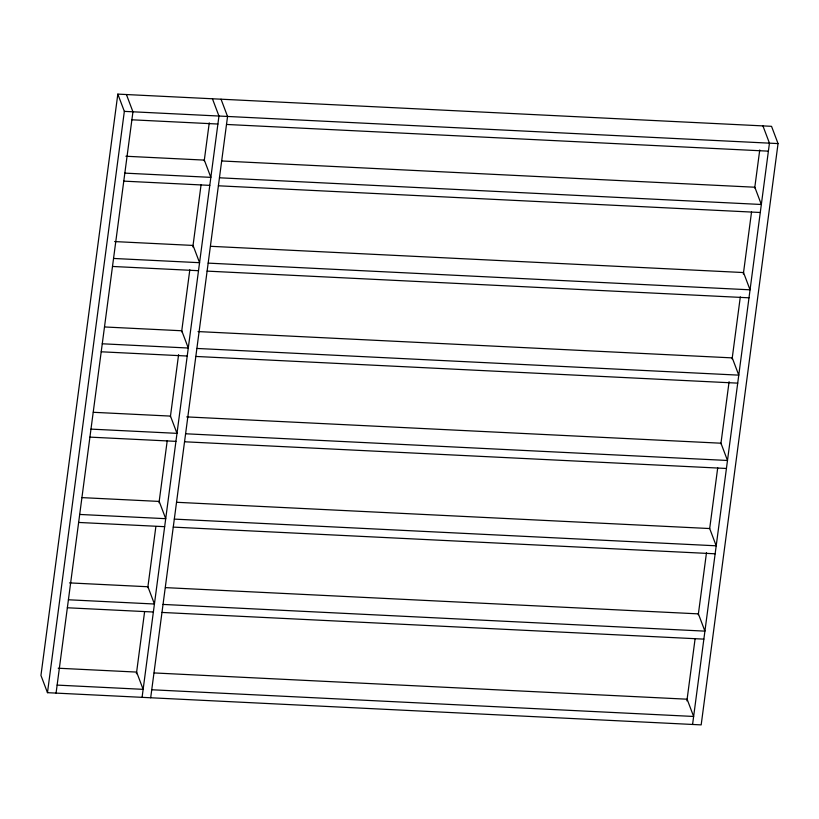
<?xml version="1.0" encoding="UTF-8"?>
<svg xmlns="http://www.w3.org/2000/svg" width="819" height="819" viewBox="0 0 819 819"><rect width="100%" height="100%" fill="white"/><g stroke="black" fill="none" stroke-linecap="round" stroke-linejoin="round"><path stroke-width="1.23" d="M117.823 94.113L40.95 675.419L47.471 692.679L701.177 724.887L778.05 143.581L771.529 126.321L117.823 94.113L124.345 111.374L47.471 692.679M56.071 693.099L132.944 111.804L126.423 94.543M136.404 673.75L144.605 611.691M147.789 587.632L155.835 526.842M159.009 502.774L167.219 440.724M170.403 416.656L178.603 354.607M181.623 331.808L189.824 269.748M192.844 246.949L201.054 184.899M204.228 160.831L209.255 122.84M142.086 697.338L218.96 116.042L212.438 98.782M150.686 697.768L227.559 116.462L221.038 99.201M686.895 700.869L695.096 638.81M698.279 614.752L706.49 552.692M709.674 528.634L717.71 467.844M720.894 443.775L729.094 381.715M732.114 358.927L740.315 296.867M743.335 274.068L751.535 212.019M754.719 187.95L759.745 149.959M692.577 724.457L769.45 143.151L762.929 125.901M124.345 111.374L778.05 143.581M131.89 119.799L217.905 124.038M226.505 124.457L768.386 151.157M125.901 156.245L204.33 160.104L210.852 177.365L124.836 173.126M221.877 160.974L754.821 187.223L761.342 204.484L219.451 177.795M123.782 181.132L209.787 185.37M218.397 185.79L760.278 212.49M114.619 241.574L193.049 245.434L199.57 262.694L113.554 258.456M210.596 246.304L743.529 272.553L750.05 289.813L208.169 263.124M112.49 266.462L198.505 270.7M207.105 271.12L748.996 297.809M104.597 326.965L181.757 330.763L188.278 348.024L102.262 343.785M198.034 331.572L732.247 357.883L738.769 375.143L196.888 348.454M101.208 351.791L187.223 356.03M195.823 356.449L737.714 383.138M93.315 412.295L170.475 416.093L176.996 433.353L90.981 429.115M186.742 416.902L720.966 443.212L727.487 460.473L185.596 433.773M89.926 437.121L175.942 441.359M184.541 441.779L726.433 468.468M82.033 497.624L159.193 501.423L165.714 518.683L79.699 514.445M176.74 502.293L709.684 528.542L716.205 545.802L174.314 519.103M78.644 522.45L164.66 526.678M173.259 527.108L715.141 553.798M69.482 582.893L147.911 586.752L154.433 604.012L68.417 599.774M165.458 587.622L698.392 613.871L704.913 631.132L163.032 604.432M67.353 607.77L153.368 612.008M161.967 612.438L703.859 639.127M58.2 668.222L136.619 672.082L143.141 689.342L57.135 685.104M154.167 672.942L687.11 699.201L693.632 716.461L151.75 689.762"/></g></svg>
